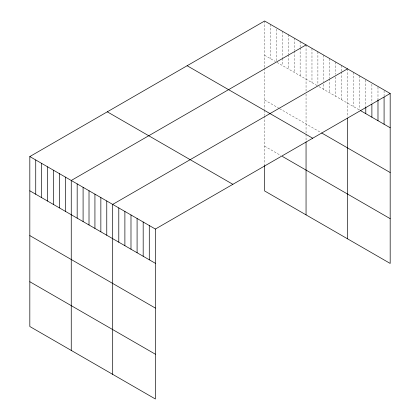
<?xml version="1.0" encoding="UTF-8"?>
<svg xmlns="http://www.w3.org/2000/svg" width="420" height="420" viewBox="0 0 420 420"><rect width="100%" height="100%" fill="white"/><g stroke="black" fill="none" stroke-linecap="round" stroke-linejoin="round"><path stroke-width="0.32" stroke-dasharray="2.1 1.58" d="M264.616 55.256L275.378 61.472M276.995 62.402L317.352 85.706M318.969 86.636L359.688 110.145M264.616 100.034L279.148 108.423M279.683 108.733L320.581 132.347M264.616 146.171L280.76 155.489M384.085 90.62L384.085 95.792M377.984 87.098L377.984 100.028M371.884 84.226L371.884 102.968M365.788 80.057L365.788 106.559M359.688 75.889L359.688 109.499M353.588 72.366L353.588 106.622M347.487 68.849L347.487 116.786M341.57 65.431L341.57 71.248M341.57 71.894L341.57 99.687M335.648 62.013L335.648 74.293M335.648 76.876L335.648 96.269M329.731 58.595L329.731 77.983M329.731 78.629L329.731 92.852M323.81 55.178L323.81 81.674M323.81 84.263L323.81 89.434M317.893 51.76L317.893 85.37M311.971 48.342L311.971 82.598M306.054 44.924L306.054 91.618M306.054 94.106L306.054 133.571M306.054 134.211L306.054 141.257M300.132 41.507L300.132 47.324M300.132 47.969L300.132 75.763M294.215 38.089L294.215 50.368M294.215 51.014L294.215 72.345M288.293 34.671L288.293 54.059M288.293 54.705L288.293 68.927M282.377 31.253L282.377 57.755M282.377 58.401L282.377 65.51M276.455 29.127L276.455 60.8M270.538 24.418L270.538 58.674M264.616 21L264.616 67.694M264.616 68.318L264.616 109.646M264.616 110.287L264.616 115.411M264.616 116.051L264.616 164.824"/><path stroke-width="0.63" d="M390.18 93.492L155.384 229.052L155.384 399L29.82 326.508L29.82 156.56L264.616 21L390.18 93.492L390.18 263.44L264.616 190.948L264.616 165.448M306.054 44.924L71.253 180.484L71.253 350.427M347.487 68.849L112.691 204.404L112.691 374.351M360.239 110.465L390.18 127.754M321.657 132.967L390.18 172.531M187.131 65.735L312.701 138.227M282.377 156.424L390.18 218.663M107.3 111.825L232.869 184.317M29.82 156.56L155.384 229.052M29.82 190.816L155.384 263.309M29.82 235.594L155.384 308.091M29.82 281.731L155.384 354.223M384.085 97.083L384.085 124.231M377.984 100.028L377.984 120.708M371.884 104.26L371.884 117.191M365.788 107.205L365.788 113.668M347.487 118.031L347.487 238.791M306.054 141.897L306.054 214.867M149.284 225.535L149.284 259.791M143.183 222.012L143.183 256.268M137.088 218.489L137.088 252.746M130.988 214.972L130.988 249.228M124.887 211.449L124.887 245.705M118.792 207.926L118.792 242.183M106.769 200.986L106.769 235.247M100.853 197.568L100.853 231.829M94.93 194.156L94.93 228.412M89.014 190.738L89.014 224.994M83.092 187.32L83.092 221.576M77.175 183.902L77.175 218.159M65.336 177.067L65.336 211.323M59.414 173.649L59.414 207.905M53.498 170.231L53.498 204.488M47.576 166.814L47.576 201.07M41.659 163.396L41.659 197.652M35.737 159.978L35.737 194.234"/></g></svg>
